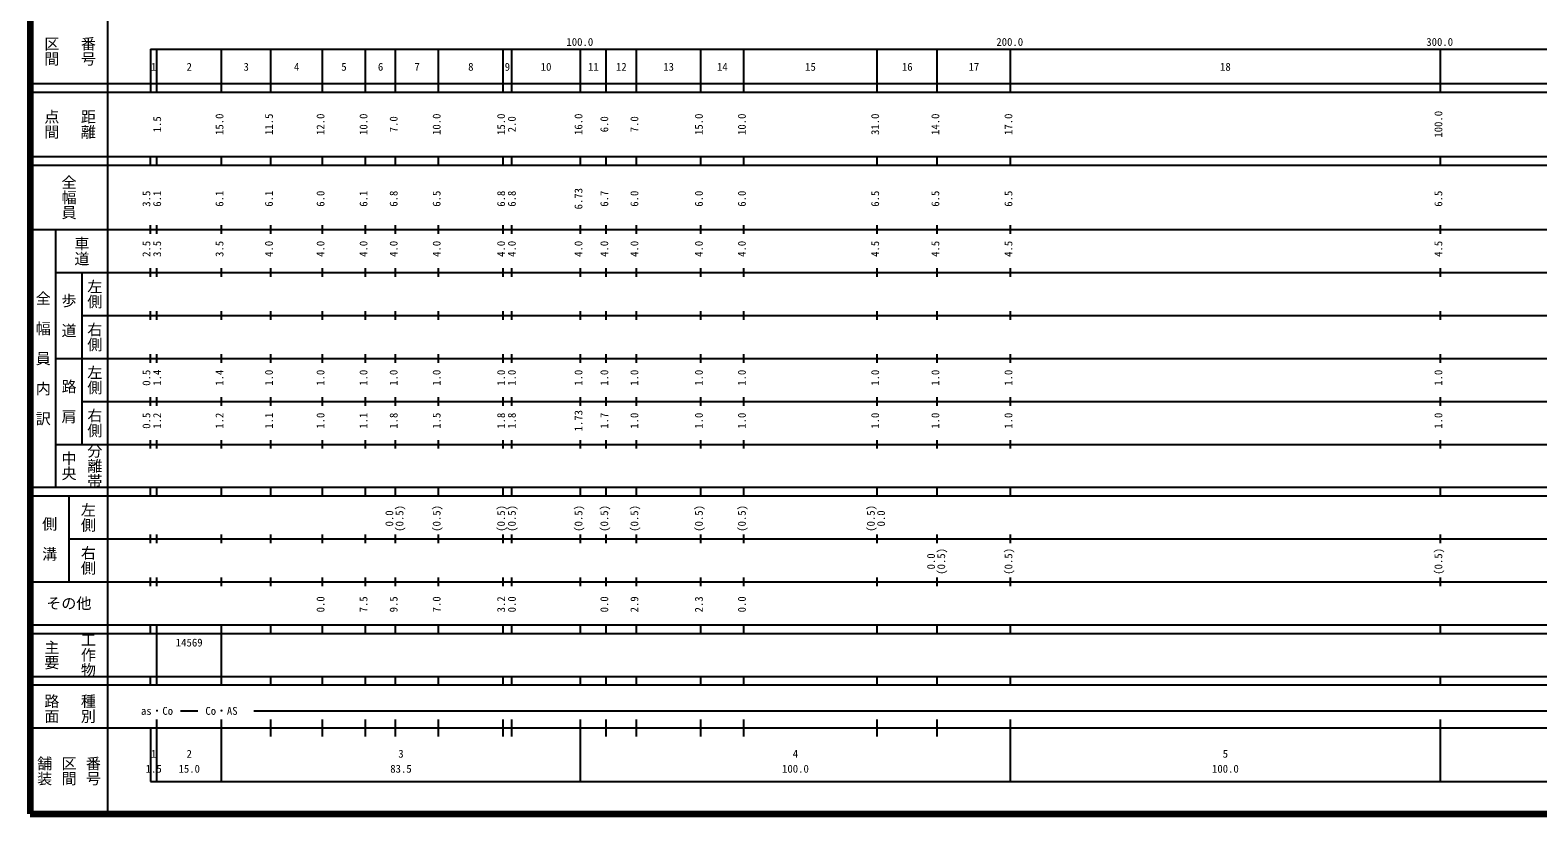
# Model space of a CAD drawing. Units: millimetres on the paper, enlarged 1000 times. Extents: x 40000 to 680000, y 20000 to 380000.
# Drawn here: x 40000 to 390676, y 20000 to 202409 of the extents above; entities that cross this region are included whole.
import ezdxf
from ezdxf.enums import TextEntityAlignment as Align

# ---------------------------------------------------------------- set-up
doc = ezdxf.new("R2010")
doc.units = ezdxf.units.MM
doc.header["$LTSCALE"] = 1000
doc.layers.add('M-TTL', color=2, linetype='Continuous', lineweight=140)
doc.layers.add('M-TTL-BAND', color=7, linetype='Continuous', lineweight=25)
doc.styles.add('@ＭＳ ゴシック', font='')
doc.styles.add('ＭＳ ゴシック', font='')
doc.styles.get('@ＭＳ ゴシック').set_extended_font_data('@MS Gothic')
doc.styles.get('ＭＳ ゴシック').set_extended_font_data('MS Gothic')

msp = doc.modelspace()

# ---------------------------------------------------------------- linework, layer by layer
at = {"layer": 'M-TTL'}
for p, q in [((40000, 380000), (40000, 20000)), ((40000, 20000), (680000, 20000))]:
    msp.add_line(p, q, dxfattribs=at)
at = {"layer": 'M-TTL-BAND'}
for p, q in [((58000, 370000), (58000, 20000)), ((68000, 198000), (579000, 198000)), ((68000, 198000), (68000, 188000)), ((69500, 188000), (69500, 198000)), ((84500, 188000), (84500, 198000)), ((96000, 188000), (96000, 198000)), ((108000, 188000), (108000, 198000)), ((118000, 188000), (118000, 198000)), ((125000, 188000), (125000, 198000)), ((135000, 188000), (135000, 198000)), ((150000, 188000), (150000, 198000)), ((152000, 188000), (152000, 198000)), ((168000, 188000), (168000, 198000)), ((174000, 188000), (174000, 198000)), ((181000, 188000), (181000, 198000)), ((196000, 188000), (196000, 198000)), ((206000, 188000), (206000, 198000)), ((237000, 188000), (237000, 198000)), ((251000, 188000), (251000, 198000)), ((268000, 188000), (268000, 198000)), ((368000, 188000), (368000, 198000)), ((40000, 190000), (579000, 190000)), ((40000, 188000), (579000, 188000)), ((40000, 173000), (579000, 173000)), ((68000, 171000), (68000, 173000)), ((69500, 171000), (69500, 173000)), ((84500, 171000), (84500, 173000)), ((96000, 171000), (96000, 173000)), ((108000, 171000), (108000, 173000)), ((118000, 171000), (118000, 173000)), ((125000, 171000), (125000, 173000)), ((135000, 171000), (135000, 173000)), ((150000, 171000), (150000, 173000)), ((152000, 171000), (152000, 173000)), ((168000, 171000), (168000, 173000)), ((174000, 171000), (174000, 173000)), ((181000, 171000), (181000, 173000)), ((196000, 171000), (196000, 173000)), ((206000, 171000), (206000, 173000)), ((237000, 171000), (237000, 173000)), ((251000, 171000), (251000, 173000)), ((268000, 171000), (268000, 173000)), ((368000, 171000), (368000, 173000)), ((40000, 171000), (579000, 171000)), ((40000, 156000), (579000, 156000)), ((46000, 96000), (46000, 156000)), ((68000, 155000), (68000, 157000)), ((69500, 155000), (69500, 157000)), ((84500, 155000), (84500, 157000)), ((96000, 155000), (96000, 157000)), ((108000, 155000), (108000, 157000)), ((118000, 155000), (118000, 157000)), ((125000, 155000), (125000, 157000)), ((135000, 155000), (135000, 157000)), ((150000, 155000), (150000, 157000)), ((152000, 155000), (152000, 157000)), ((168000, 155000), (168000, 157000)), ((174000, 155000), (174000, 157000)), ((181000, 155000), (181000, 157000)), ((196000, 155000), (196000, 157000)), ((206000, 155000), (206000, 157000)), ((237000, 155000), (237000, 157000)), ((251000, 155000), (251000, 157000)), ((268000, 155000), (268000, 157000)), ((368000, 155000), (368000, 157000)), ((46000, 146000), (579000, 146000)), ((52000, 146000), (52000, 106000)), ((68000, 145000), (68000, 147000)), ((69500, 145000), (69500, 147000)), ((84500, 145000), (84500, 147000)), ((96000, 145000), (96000, 147000)), ((108000, 145000), (108000, 147000)), ((118000, 145000), (118000, 147000)), ((125000, 145000), (125000, 147000)), ((135000, 145000), (135000, 147000)), ((150000, 145000), (150000, 147000)), ((152000, 145000), (152000, 147000)), ((168000, 145000), (168000, 147000)), ((174000, 145000), (174000, 147000)), ((181000, 145000), (181000, 147000)), ((196000, 145000), (196000, 147000)), ((206000, 145000), (206000, 147000)), ((237000, 145000), (237000, 147000)), ((251000, 145000), (251000, 147000)), ((268000, 145000), (268000, 147000)), ((368000, 145000), (368000, 147000)), ((68000, 135000), (68000, 137000)), ((69500, 135000), (69500, 137000)), ((84500, 135000), (84500, 137000)), ((96000, 135000), (96000, 137000)), ((108000, 135000), (108000, 137000)), ((118000, 135000), (118000, 137000)), ((125000, 135000), (125000, 137000)), ((135000, 135000), (135000, 137000)), ((150000, 135000), (150000, 137000)), ((152000, 135000), (152000, 137000)), ((168000, 135000), (168000, 137000)), ((174000, 135000), (174000, 137000)), ((181000, 135000), (181000, 137000)), ((196000, 135000), (196000, 137000)), ((206000, 135000), (206000, 137000)), ((237000, 135000), (237000, 137000)), ((251000, 135000), (251000, 137000)), ((268000, 135000), (268000, 137000)), ((368000, 135000), (368000, 137000)), ((52000, 136000), (579000, 136000)), ((68000, 125000), (68000, 127000)), ((69500, 125000), (69500, 127000)), ((84500, 125000), (84500, 127000)), ((96000, 125000), (96000, 127000)), ((108000, 125000), (108000, 127000)), ((118000, 125000), (118000, 127000)), ((125000, 125000), (125000, 127000)), ((135000, 125000), (135000, 127000)), ((150000, 125000), (150000, 127000)), ((152000, 125000), (152000, 127000)), ((168000, 125000), (168000, 127000)), ((174000, 125000), (174000, 127000)), ((181000, 125000), (181000, 127000)), ((196000, 125000), (196000, 127000)), ((206000, 125000), (206000, 127000)), ((237000, 125000), (237000, 127000)), ((251000, 125000), (251000, 127000)), ((268000, 125000), (268000, 127000)), ((368000, 125000), (368000, 127000)), ((46000, 126000), (579000, 126000)), ((52000, 116000), (579000, 116000)), ((68000, 115000), (68000, 117000)), ((69500, 115000), (69500, 117000)), ((84500, 115000), (84500, 117000)), ((96000, 115000), (96000, 117000)), ((108000, 115000), (108000, 117000)), ((118000, 115000), (118000, 117000)), ((125000, 115000), (125000, 117000)), ((135000, 115000), (135000, 117000)), ((150000, 115000), (150000, 117000)), ((152000, 115000), (152000, 117000)), ((168000, 115000), (168000, 117000)), ((174000, 115000), (174000, 117000)), ((181000, 115000), (181000, 117000)), ((196000, 115000), (196000, 117000)), ((206000, 115000), (206000, 117000)), ((237000, 115000), (237000, 117000)), ((251000, 115000), (251000, 117000)), ((268000, 115000), (268000, 117000)), ((368000, 115000), (368000, 117000)), ((46000, 106000), (579000, 106000)), ((68000, 105000), (68000, 107000)), ((69500, 105000), (69500, 107000)), ((84500, 105000), (84500, 107000)), ((96000, 105000), (96000, 107000)), ((108000, 105000), (108000, 107000)), ((118000, 105000), (118000, 107000)), ((125000, 105000), (125000, 107000)), ((135000, 105000), (135000, 107000)), ((150000, 105000), (150000, 107000)), ((152000, 105000), (152000, 107000)), ((168000, 105000), (168000, 107000)), ((174000, 105000), (174000, 107000)), ((181000, 105000), (181000, 107000)), ((196000, 105000), (196000, 107000)), ((206000, 105000), (206000, 107000)), ((237000, 105000), (237000, 107000)), ((251000, 105000), (251000, 107000)), ((268000, 105000), (268000, 107000)), ((368000, 105000), (368000, 107000)), ((40000, 96000), (579000, 96000)), ((68000, 94000), (68000, 96000)), ((69500, 94000), (69500, 96000)), ((84500, 94000), (84500, 96000)), ((96000, 94000), (96000, 96000)), ((108000, 94000), (108000, 96000)), ((118000, 94000), (118000, 96000)), ((125000, 94000), (125000, 96000)), ((135000, 94000), (135000, 96000)), ((150000, 94000), (150000, 96000)), ((152000, 94000), (152000, 96000)), ((168000, 94000), (168000, 96000)), ((174000, 94000), (174000, 96000)), ((181000, 94000), (181000, 96000)), ((196000, 94000), (196000, 96000)), ((206000, 94000), (206000, 96000)), ((237000, 94000), (237000, 96000)), ((251000, 94000), (251000, 96000)), ((268000, 94000), (268000, 96000)), ((368000, 94000), (368000, 96000)), ((40000, 94000), (579000, 94000)), ((49000, 94000), (49000, 74000)), ((68000, 83000), (68000, 85000)), ((69500, 83000), (69500, 85000)), ((84500, 83000), (84500, 85000)), ((96000, 83000), (96000, 85000)), ((108000, 83000), (108000, 85000)), ((118000, 83000), (118000, 85000)), ((125000, 83000), (125000, 85000)), ((135000, 83000), (135000, 85000)), ((150000, 83000), (150000, 85000)), ((152000, 83000), (152000, 85000)), ((168000, 83000), (168000, 85000)), ((174000, 83000), (174000, 85000)), ((181000, 83000), (181000, 85000)), ((196000, 83000), (196000, 85000)), ((206000, 83000), (206000, 85000)), ((237000, 83000), (237000, 85000)), ((251000, 83000), (251000, 85000)), ((268000, 83000), (268000, 85000)), ((368000, 83000), (368000, 85000)), ((49000, 84000), (579000, 84000)), ((40000, 74000), (579000, 74000)), ((68000, 73000), (68000, 75000)), ((69500, 73000), (69500, 75000)), ((84500, 73000), (84500, 75000)), ((96000, 73000), (96000, 75000)), ((108000, 73000), (108000, 75000)), ((118000, 73000), (118000, 75000)), ((125000, 73000), (125000, 75000)), ((135000, 73000), (135000, 75000)), ((150000, 73000), (150000, 75000)), ((152000, 73000), (152000, 75000)), ((168000, 73000), (168000, 75000)), ((174000, 73000), (174000, 75000)), ((181000, 73000), (181000, 75000)), ((196000, 73000), (196000, 75000)), ((206000, 73000), (206000, 75000)), ((237000, 73000), (237000, 75000)), ((251000, 73000), (251000, 75000)), ((268000, 73000), (268000, 75000)), ((368000, 73000), (368000, 75000)), ((40000, 64000), (579000, 64000)), ((68000, 62000), (68000, 64000)), ((69500, 62000), (69500, 64000)), ((84500, 62000), (84500, 64000)), ((96000, 62000), (96000, 64000)), ((108000, 62000), (108000, 64000)), ((118000, 62000), (118000, 64000)), ((125000, 62000), (125000, 64000)), ((135000, 62000), (135000, 64000)), ((150000, 62000), (150000, 64000)), ((152000, 62000), (152000, 64000)), ((168000, 62000), (168000, 64000)), ((174000, 62000), (174000, 64000)), ((181000, 62000), (181000, 64000)), ((196000, 62000), (196000, 64000)), ((206000, 62000), (206000, 64000)), ((237000, 62000), (237000, 64000)), ((251000, 62000), (251000, 64000)), ((268000, 62000), (268000, 64000)), ((368000, 62000), (368000, 64000)), ((40000, 62000), (579000, 62000)), ((69500, 52000), (69500, 62000)), ((84500, 52000), (84500, 62000)), ((40000, 52000), (579000, 52000)), ((40000, 50000), (579000, 50000)), ((68000, 50000), (68000, 52000)), ((69500, 50000), (69500, 52000)), ((84500, 50000), (84500, 52000)), ((96000, 50000), (96000, 52000)), ((108000, 50000), (108000, 52000)), ((118000, 50000), (118000, 52000)), ((125000, 50000), (125000, 52000)), ((135000, 50000), (135000, 52000)), ((150000, 50000), (150000, 52000)), ((152000, 50000), (152000, 52000)), ((168000, 50000), (168000, 52000)), ((174000, 50000), (174000, 52000)), ((181000, 50000), (181000, 52000)), ((196000, 50000), (196000, 52000)), ((206000, 50000), (206000, 52000)), ((237000, 50000), (237000, 52000)), ((251000, 50000), (251000, 52000)), ((268000, 50000), (268000, 52000)), ((368000, 50000), (368000, 52000)), ((75000, 44000), (79000, 44000)), ((92000, 44000), (517000, 44000)), ((40000, 40000), (579000, 40000)), ((68000, 40000), (68000, 27500)), ((69500, 27500), (69500, 42000)), ((84500, 27500), (84500, 42000)), ((96000, 38000), (96000, 42000)), ((108000, 38000), (108000, 42000)), ((118000, 38000), (118000, 42000)), ((125000, 38000), (125000, 42000)), ((135000, 38000), (135000, 42000)), ((150000, 38000), (150000, 42000)), ((152000, 38000), (152000, 42000)), ((168000, 27500), (168000, 42000)), ((174000, 38000), (174000, 42000)), ((181000, 38000), (181000, 42000)), ((196000, 38000), (196000, 42000)), ((206000, 38000), (206000, 42000)), ((237000, 38000), (237000, 42000)), ((251000, 38000), (251000, 42000)), ((268000, 27500), (268000, 42000)), ((368000, 27500), (368000, 42000)), ((68000, 27500), (579000, 27500))]:
    msp.add_line(p, q, dxfattribs=at)

# ---------------------------------------------------------------- texts
at = {"layer": 'M-TTL-BAND', "style": '@ＭＳ ゴシック'}
for s, p in [('区間', (45000, 197500)), ('番号', (53500, 197500)), ('点間', (45000, 180500)), ('距離', (53500, 180500)), ('全幅員', (49000, 163500)), ('車道', (52000, 151000)), ('左側', (55000, 141000)), ('全\u3000幅\u3000員\u3000内\u3000訳', (43000, 126000)), ('歩\u3000道', (49000, 136000)), ('右側', (55000, 131000)), ('左側', (55000, 121000)), ('路\u3000肩', (49000, 116000)), ('右側', (55000, 111000)), ('分離帯', (55000, 101000)), ('中央', (49000, 101000)), ('左側', (53500, 89000)), ('側\u3000溝', (44500, 84000)), ('右側', (53500, 79000)), ('主要', (45000, 57000)), ('工作物', (53500, 57000)), ('路面', (45000, 44500)), ('種別', (53500, 44500)), ('舗装', (43333, 30000)), ('区間', (49000, 30000)), ('番号', (54667, 30000))]:
    msp.add_text(s, height=2566, rotation=270, dxfattribs=at).set_placement(p, align=Align.MIDDLE_CENTER)
at = {"layer": 'M-TTL-BAND', "style": 'ＭＳ ゴシック'}
for s, p in [('100.0', (167844, 198195)), ('200.0', (267844, 198195)), ('300.0', (367844, 198195)), ('1', (68750, 192405)), ('2', (77000, 192405)), ('3', (90250, 192405)), ('4', (102000, 192405)), ('5', (113000, 192405)), ('6', (121500, 192405)), ('7', (130000, 192405)), ('8', (142500, 192405)), ('9', (151000, 192405)), ('10', (160000, 192405)), ('11', (171000, 192405)), ('12', (177500, 192405)), ('13', (188500, 192405)), ('14', (201000, 192405)), ('15', (221500, 192405)), ('16', (244000, 192405)), ('17', (259500, 192405)), ('18', (318000, 192405)), ('as・Co', (69500, 42500)), ('Co・AS', (84500, 42500)), ('1', (68750, 32523)), ('2', (77000, 32523)), ('3', (126250, 32523)), ('4', (218000, 32523)), ('5', (318000, 32523)), ('1.5', (68750, 29033)), ('15.0', (77000, 29033)), ('83.5', (126250, 29033)), ('100.0', (218000, 29033)), ('100.0', (318000, 29033))]:
    msp.add_text(s, height=1833, dxfattribs=at).set_placement(p, align=Align.BOTTOM_CENTER)
for s, p in [('15.0', (85500, 180500)), ('11.5', (97000, 180500)), ('12.0', (109000, 180500)), ('10.0', (119000, 180500)), ('10.0', (136000, 180500)), ('15.0', (151000, 180500)), ('16.0', (169000, 180500)), ('15.0', (197000, 180500)), ('10.0', (207000, 180500)), ('31.0', (238000, 180500)), ('14.0', (252000, 180500)), ('17.0', (269000, 180500)), ('100.0', (369000, 180500)), ('1.5', (71000, 180500)), ('7.0', (126000, 180500)), ('2.0', (153500, 180500)), ('6.0', (175000, 180500)), ('7.0', (182000, 180500)), ('3.5', (68500, 163174)), ('6.1', (71000, 163174)), ('6.1', (85500, 163174)), ('6.1', (97000, 163174)), ('6.0', (109000, 163174)), ('6.1', (119000, 163174)), ('6.8', (126000, 163174)), ('6.5', (136000, 163174)), ('6.8', (151000, 163174)), ('6.8', (153500, 163174)), ('6.73', (169000, 163174)), ('6.7', (175000, 163174)), ('6.0', (182000, 163174)), ('6.0', (197000, 163174)), ('6.0', (207000, 163174)), ('6.5', (238000, 163174)), ('6.5', (252000, 163174)), ('6.5', (269000, 163174)), ('6.5', (369000, 163174)), ('2.5', (68500, 151500)), ('3.5', (71000, 151500)), ('3.5', (85500, 151500)), ('4.0', (97000, 151500)), ('4.0', (109000, 151500)), ('4.0', (119000, 151500)), ('4.0', (126000, 151500)), ('4.0', (136000, 151500)), ('4.0', (151000, 151500)), ('4.0', (153500, 151500)), ('4.0', (169000, 151500)), ('4.0', (175000, 151500)), ('4.0', (182000, 151500)), ('4.0', (197000, 151500)), ('4.0', (207000, 151500)), ('4.5', (238000, 151500)), ('4.5', (252000, 151500)), ('4.5', (269000, 151500)), ('4.5', (369000, 151500)), ('0.5', (68500, 121500)), ('1.4', (71000, 121500)), ('1.4', (85500, 121500)), ('1.0', (97000, 121500)), ('1.0', (109000, 121500)), ('1.0', (119000, 121500)), ('1.0', (126000, 121500)), ('1.0', (136000, 121500)), ('1.0', (151000, 121500)), ('1.0', (153500, 121500)), ('1.0', (169000, 121500)), ('1.0', (175000, 121500)), ('1.0', (182000, 121500)), ('1.0', (197000, 121500)), ('1.0', (207000, 121500)), ('1.0', (238000, 121500)), ('1.0', (252000, 121500)), ('1.0', (269000, 121500)), ('1.0', (369000, 121500)), ('0.5', (68500, 111500)), ('1.2', (71000, 111500)), ('1.2', (85500, 111500)), ('1.1', (97000, 111500)), ('1.0', (109000, 111500)), ('1.1', (119000, 111500)), ('1.8', (126000, 111500)), ('1.5', (136000, 111500)), ('1.8', (151000, 111500)), ('1.8', (153500, 111500)), ('1.73', (169000, 111500)), ('1.7', (175000, 111500)), ('1.0', (182000, 111500)), ('1.0', (197000, 111500)), ('1.0', (207000, 111500)), ('1.0', (238000, 111500)), ('1.0', (252000, 111500)), ('1.0', (269000, 111500)), ('1.0', (369000, 111500)), ('(0.5)', (127370, 88764)), ('(0.5)', (136000, 88764)), ('(0.5)', (151000, 88764)), ('(0.5)', (153500, 88764)), ('(0.5)', (169000, 88764)), ('(0.5)', (175000, 88764)), ('(0.5)', (182000, 88764)), ('(0.5)', (197000, 88764)), ('(0.5)', (207000, 88764)), ('(0.5)', (237000, 88764)), ('0.0', (125000, 88764)), ('0.0', (239370, 88764)), ('(0.5)', (253370, 78764)), ('(0.5)', (269000, 78764)), ('(0.5)', (369000, 78764)), ('0.0', (251000, 78764)), ('0.0', (109000, 68764)), ('7.5', (119000, 68764)), ('9.5', (126000, 68764)), ('7.0', (136000, 68764)), ('3.2', (151000, 68764)), ('0.0', (153500, 68764)), ('0.0', (175000, 68764)), ('2.9', (182000, 68764)), ('2.3', (197000, 68764)), ('0.0', (207000, 68764))]:
    msp.add_text(s, height=1833, rotation=90, dxfattribs=at).set_placement(p, align=Align.BOTTOM_CENTER)
msp.add_text('その他', height=2566, dxfattribs=at).set_placement((49000, 69000), align=Align.MIDDLE_CENTER)
msp.add_text('14569', height=1833, dxfattribs=at).set_placement((73875, 58405), align=Align.BOTTOM_LEFT)

doc.saveas('drawing.dxf')
